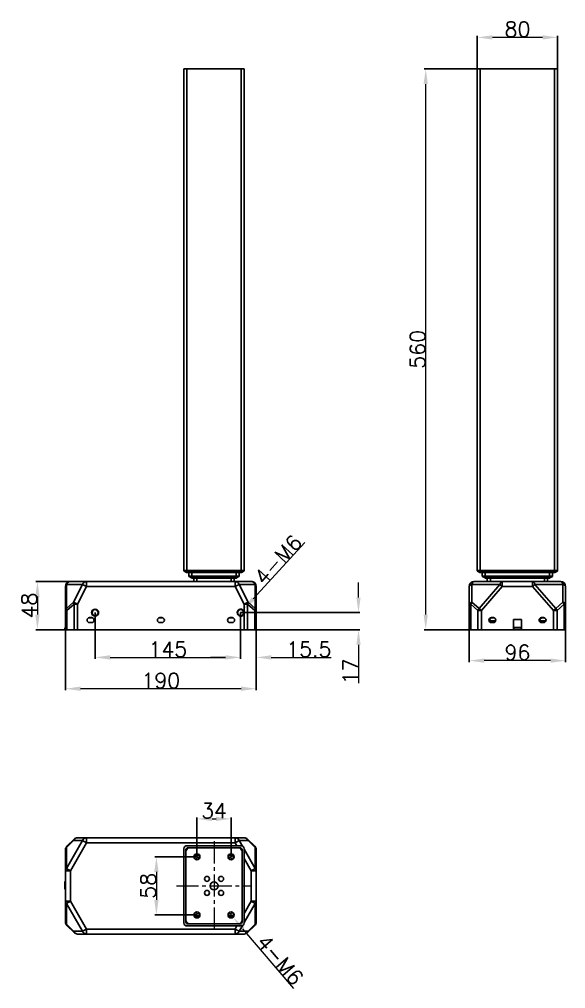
# Model space of a CAD drawing. Extents: x -843 to 161, y 112 to 1680.
# Drawn here: x -843 to -299, y 112 to 1079 of the extents above; entities that cross this region are included whole.
import ezdxf

# ---------------------------------------------------------------- set-up
doc = ezdxf.new("R2010")
doc.units = 0
doc.header["$LTSCALE"] = 23.1
doc.header["$PDMODE"] = 3
doc.header["$PDSIZE"] = 0.3125
doc.linetypes.add('CENTER2', pattern=[28.575, 19.05, -3.175, 3.175, -3.175])
doc.layers.get('0').update_dxf_attribs({"linetype": 'CONTINUOUS'})
doc.layers.get('Defpoints').update_dxf_attribs({"linetype": 'CONTINUOUS'})
for name, color, linetype in [('3中心线层', 1, 'CENTER2'), ('PRT0003_1_1_DXF_CONTINUOUS_LINE', 7, 'CONTINUOUS'), ('PRT0004_1_1_DXF_CONTINUOUS_LINE', 7, 'CONTINUOUS'), ('PRT0005_1_1_DXF_CONTINUOUS_LINE', 7, 'CONTINUOUS'), ('PRT0006_1_1_DXF_CONTINUOUS_LINE', 7, 'CONTINUOUS'), ('PRT0007_1_1_DXF_CONTINUOUS_LINE', 7, 'CONTINUOUS'), ('PRT0008_1_1_DXF_CONTINUOUS_LINE', 7, 'CONTINUOUS'), ('PRT1225_1_1_DXF_CONTINUOUS_LINE', 7, 'CONTINUOUS'), ('PRT1228_1_1_DXF_CONTINUOUS_LINE', 7, 'CONTINUOUS')]:
    doc.layers.add(name, color=color, linetype=linetype)
doc.styles.get("Standard").update_dxf_attribs({"font": 'romans.shx', "height": 15})
doc.dimstyles.get("Standard").update_dxf_attribs({"dimtxt": 15, "dimasz": 15, "dimexe": 1.5, "dimexo": 0, "dimtad": 1, "dimdsep": 46, "dimtxsty": 'Standard', "dimblk": '_ARROW_FILLED', "dimcen": 0.09, "dimadec": 0, "dimazin": 2, "dimtol": 1, "dimtp": 0.01, "dimtm": 0.01, "dimtfac": 1, "dimtofl": 0, "dimtmove": 0, "dimatfit": 3, "dimldrblk": '_ARROW_FILLED', "dimfxl": 1, "dimtolj": 1, "dimlwd": 15, "dimarcsym": 0})

# ---------------------------------------------------------------- blocks, each defined once
blk = doc.blocks.new('_ARROW_FILLED')
at = {"color": 0, "linetype": 'ByBlock'}
blk.add_solid([(0, 0), (-1, 0.143), (-1, -0.143)], dxfattribs=at)
blk = doc.blocks.new('*D17')
at = {"color": 0, "lineweight": -2}
for p, q in [((-395.17, 491.65), (-395.17, 437.77)), ((-299.17, 491.65), (-299.17, 437.77))]:
    blk.add_line(p, q, dxfattribs=at)
at = {"color": 0, "linetype": 'ByBlock', "lineweight": 15}
blk.add_line((-314.17, 439.27), (-380.17, 439.27), dxfattribs=at)
at = {"layer": 'Defpoints', "color": 0}
for p in [(-395.17, 491.65), (-299.17, 491.65), (-395.17, 439.27)]:
    blk.add_point(p, dxfattribs=at)
at = {"color": 0, "lineweight": 15, "xscale": 15, "yscale": 15, "zscale": 15, "rotation": 180}
blk.add_blockref('_ARROW_FILLED', (-395.17, 439.27), dxfattribs=at)
at = {"color": 0, "lineweight": 15, "xscale": 15, "yscale": 15, "zscale": 15}
blk.add_blockref('_ARROW_FILLED', (-299.17, 439.27), dxfattribs=at)
at = {"color": 0, "lineweight": 15, "insert": (-347.17, 447.39), "char_height": 15, "attachment_point": 5}
blk.add_mtext('\\A1;96', dxfattribs=at)
blk = doc.blocks.new('*D22')
at = {"color": 0, "lineweight": -2}
for p, q in [((-357.64, 1029.15), (-440.04, 1029.15)), ((-357.64, 470.15), (-440.04, 470.15))]:
    blk.add_line(p, q, dxfattribs=at)
at = {"color": 0, "linetype": 'ByBlock', "lineweight": 15}
blk.add_line((-438.54, 485.15), (-438.54, 1014.15), dxfattribs=at)
at = {"layer": 'Defpoints', "color": 0}
for p in [(-438.54, 1029.15), (-357.64, 1029.15), (-357.64, 470.15)]:
    blk.add_point(p, dxfattribs=at)
at = {"color": 0, "lineweight": 15, "xscale": 15, "yscale": 15, "zscale": 15}
for p, rotation in [((-438.54, 1029.15), 90), ((-438.54, 470.15), 270)]:
    blk.add_blockref('_ARROW_FILLED', p, dxfattribs=dict(at, rotation=rotation))
at = {"color": 0, "lineweight": 15, "insert": (-446.67, 749.65), "char_height": 15, "attachment_point": 5, "rotation": 90}
blk.add_mtext('\\A1;560', dxfattribs=at)
blk = doc.blocks.new('*D29')
at = {"color": 0, "lineweight": -2}
for p, q in [((-716.9, 518.15), (-826.99, 518.15)), ((-716.9, 470.15), (-826.99, 470.15))]:
    blk.add_line(p, q, dxfattribs=at)
at = {"color": 0, "linetype": 'ByBlock', "lineweight": 15}
blk.add_line((-825.49, 503.15), (-825.49, 485.15), dxfattribs=at)
at = {"layer": 'Defpoints', "color": 0}
for p in [(-716.9, 518.15), (-825.49, 470.15), (-716.9, 470.15)]:
    blk.add_point(p, dxfattribs=at)
at = {"color": 0, "lineweight": 15, "xscale": 15, "yscale": 15, "zscale": 15}
for p, rotation in [((-825.49, 518.15), 90), ((-825.49, 470.15), 270)]:
    blk.add_blockref('_ARROW_FILLED', p, dxfattribs=dict(at, rotation=rotation))
at = {"color": 0, "lineweight": 15, "insert": (-833.61, 494.15), "char_height": 15, "attachment_point": 5, "rotation": 90}
blk.add_mtext('\\A1;48', dxfattribs=at)
blk = doc.blocks.new('*D30')
at = {"color": 0, "lineweight": -2}
for p, q in [((-797.5, 482.63), (-797.5, 409.8)), ((-607.5, 482.63), (-607.5, 409.8))]:
    blk.add_line(p, q, dxfattribs=at)
at = {"color": 0, "linetype": 'ByBlock', "lineweight": 15}
blk.add_line((-622.5, 411.3), (-782.5, 411.3), dxfattribs=at)
at = {"layer": 'Defpoints', "color": 0}
for p in [(-797.5, 482.63), (-607.5, 482.63), (-797.5, 411.3)]:
    blk.add_point(p, dxfattribs=at)
at = {"color": 0, "lineweight": 15, "xscale": 15, "yscale": 15, "zscale": 15}
for p, rotation in [((-797.5, 411.3), 180), ((-607.5, 411.3), 360)]:
    blk.add_blockref('_ARROW_FILLED', p, dxfattribs=dict(at, rotation=rotation))
at = {"color": 0, "lineweight": 15, "insert": (-702.5, 419.43), "char_height": 15, "attachment_point": 5}
blk.add_mtext('\\A1;190', dxfattribs=at)
blk = doc.blocks.new('*D31')
at = {"color": 0, "lineweight": -2}
for p, q in [((-768, 487.15), (-768, 441.01)), ((-623, 487.15), (-623, 441.01))]:
    blk.add_line(p, q, dxfattribs=at)
at = {"color": 0, "linetype": 'ByBlock', "lineweight": 15}
blk.add_line((-753, 442.51), (-638, 442.51), dxfattribs=at)
at = {"layer": 'Defpoints', "color": 0}
for p in [(-768, 487.15), (-623, 487.15), (-623, 442.51)]:
    blk.add_point(p, dxfattribs=at)
at = {"color": 0, "lineweight": 15, "xscale": 15, "yscale": 15, "zscale": 15, "rotation": 180}
blk.add_blockref('_ARROW_FILLED', (-768, 442.51), dxfattribs=at)
at = {"color": 0, "lineweight": 15, "xscale": 15, "yscale": 15, "zscale": 15}
blk.add_blockref('_ARROW_FILLED', (-623, 442.51), dxfattribs=at)
at = {"color": 0, "lineweight": 15, "insert": (-695.5, 450.64), "char_height": 15, "attachment_point": 5}
blk.add_mtext('\\A1;145', dxfattribs=at)
blk = doc.blocks.new('*D32')
at = {"color": 0, "linetype": 'ByBlock', "lineweight": 15}
blk.add_line((-558.88, 556.92), (-610.48, 500.78), dxfattribs=at)
at = {"color": 0, "linetype": 'ByBlock', "lineweight": -2}
for p, q in [((-623.09, 487.15), (-622.91, 487.15)), ((-623, 487.06), (-623, 487.24))]:
    blk.add_line(p, q, dxfattribs=at)
at = {"layer": 'Defpoints', "color": 0}
for p in [(-625.36, 484.58), (-620.63, 489.73)]:
    blk.add_point(p, dxfattribs=at)
at = {"color": 0, "lineweight": 15, "xscale": 15, "yscale": 15, "zscale": 15, "rotation": 227.417064705772}
blk.add_blockref('_ARROW_FILLED', (-620.63, 489.73), dxfattribs=at)
at = {"color": 0, "lineweight": 15, "insert": (-585.59, 539.87), "char_height": 15, "attachment_point": 5, "rotation": 47.41706}
blk.add_mtext('\\A1;4-M6', dxfattribs=at)
blk = doc.blocks.new('*D33')
at = {"color": 0, "lineweight": -2}
for p, q in [((-623, 487.06), (-623, 441.01)), ((-607.5, 487.06), (-607.5, 441.01))]:
    blk.add_line(p, q, dxfattribs=at)
at = {"color": 0, "linetype": 'ByBlock', "lineweight": 15}
for p, q in [((-638, 442.51), (-653, 442.51)), ((-592.5, 442.51), (-532.67, 442.51))]:
    blk.add_line(p, q, dxfattribs=at)
at = {"layer": 'Defpoints', "color": 0}
for p in [(-623, 487.06), (-607.5, 487.06), (-607.5, 442.51)]:
    blk.add_point(p, dxfattribs=at)
at = {"color": 0, "lineweight": 15, "xscale": 15, "yscale": 15, "zscale": 15}
blk.add_blockref('_ARROW_FILLED', (-623, 442.51), dxfattribs=at)
at = {"color": 0, "lineweight": 15, "xscale": 15, "yscale": 15, "zscale": 15, "rotation": 180}
blk.add_blockref('_ARROW_FILLED', (-607.5, 442.51), dxfattribs=at)
at = {"color": 0, "lineweight": 15, "insert": (-555.08, 450.64), "char_height": 15, "attachment_point": 5}
blk.add_mtext('\\A1;15.5', dxfattribs=at)
blk = doc.blocks.new('*D34')
at = {"color": 0, "linetype": 'ByBlock', "lineweight": 15}
for p, q in [((-505.57, 502.15), (-505.57, 517.15)), ((-505.57, 455.15), (-505.57, 416.76))]:
    blk.add_line(p, q, dxfattribs=at)
at = {"color": 0, "lineweight": -2}
for p, q in [((-623, 487.15), (-504.07, 487.15)), ((-623, 470.15), (-504.07, 470.15))]:
    blk.add_line(p, q, dxfattribs=at)
at = {"layer": 'Defpoints', "color": 0}
for p in [(-623, 487.15), (-623, 470.15), (-505.57, 470.15)]:
    blk.add_point(p, dxfattribs=at)
at = {"color": 0, "lineweight": 15, "xscale": 15, "yscale": 15, "zscale": 15}
for p, rotation in [((-505.57, 487.15), 270), ((-505.57, 470.15), 90)]:
    blk.add_blockref('_ARROW_FILLED', p, dxfattribs=dict(at, rotation=rotation))
at = {"color": 0, "lineweight": 15, "insert": (-513.7, 428.46), "char_height": 15, "attachment_point": 5, "rotation": 90}
blk.add_mtext('\\A1;17', dxfattribs=at)
blk = doc.blocks.new('*D35')
at = {"color": 0, "lineweight": -2}
for p, q in [((-666.5, 243.73), (-708.42, 243.73)), ((-666.5, 185.73), (-708.42, 185.73))]:
    blk.add_line(p, q, dxfattribs=at)
at = {"color": 0, "linetype": 'ByBlock', "lineweight": 15}
blk.add_line((-706.92, 228.73), (-706.92, 200.73), dxfattribs=at)
at = {"layer": 'Defpoints', "color": 0}
for p in [(-666.5, 243.73), (-706.92, 185.73), (-666.5, 185.73)]:
    blk.add_point(p, dxfattribs=at)
at = {"color": 0, "lineweight": 15, "xscale": 15, "yscale": 15, "zscale": 15}
for p, rotation in [((-706.92, 243.73), 90), ((-706.92, 185.73), 270)]:
    blk.add_blockref('_ARROW_FILLED', p, dxfattribs=dict(at, rotation=rotation))
at = {"color": 0, "lineweight": 15, "insert": (-715.05, 214.73), "char_height": 15, "attachment_point": 5, "rotation": 90}
blk.add_mtext('\\A1;58', dxfattribs=at)
blk = doc.blocks.new('*D36')
at = {"color": 0, "lineweight": -2}
for p, q in [((-666.5, 243.73), (-666.5, 283.02)), ((-632.5, 243.73), (-632.5, 283.02))]:
    blk.add_line(p, q, dxfattribs=at)
at = {"color": 0, "linetype": 'ByBlock', "lineweight": 15}
blk.add_line((-651.5, 281.52), (-647.5, 281.52), dxfattribs=at)
at = {"layer": 'Defpoints', "color": 0}
for p in [(-632.5, 281.52), (-666.5, 243.73), (-632.5, 243.73)]:
    blk.add_point(p, dxfattribs=at)
at = {"color": 0, "lineweight": 15, "xscale": 15, "yscale": 15, "zscale": 15, "rotation": 180}
blk.add_blockref('_ARROW_FILLED', (-666.5, 281.52), dxfattribs=at)
at = {"color": 0, "lineweight": 15, "xscale": 15, "yscale": 15, "zscale": 15}
blk.add_blockref('_ARROW_FILLED', (-632.5, 281.52), dxfattribs=at)
at = {"color": 0, "lineweight": 15, "insert": (-649.5, 289.65), "char_height": 15, "attachment_point": 5}
blk.add_mtext('\\A1;34', dxfattribs=at)
blk = doc.blocks.new('*D37')
at = {"color": 0, "linetype": 'ByBlock', "lineweight": -2}
for p, q in [((-632.59, 185.73), (-632.41, 185.73)), ((-632.5, 185.64), (-632.5, 185.82))]:
    blk.add_line(p, q, dxfattribs=at)
at = {"color": 0, "linetype": 'ByBlock', "lineweight": 15}
blk.add_line((-569.98, 112.31), (-620.83, 172.03), dxfattribs=at)
at = {"layer": 'Defpoints', "color": 0}
for p in [(-634.44, 188.02), (-630.55, 183.45)]:
    blk.add_point(p, dxfattribs=at)
at = {"color": 0, "lineweight": 15, "xscale": 15, "yscale": 15, "zscale": 15, "rotation": 130.4091055768884}
blk.add_blockref('_ARROW_FILLED', (-630.55, 183.45), dxfattribs=at)
at = {"color": 0, "lineweight": 15, "insert": (-583.65, 140.89), "char_height": 15, "attachment_point": 5, "rotation": 310.40911}
blk.add_mtext('\\A1;{4-M6}', dxfattribs=at)
blk = doc.blocks.new('*D74')
at = {"color": 0, "lineweight": -2}
for p, q in [((-387.17, 1003.67), (-387.17, 1062.12)), ((-307.17, 1003.67), (-307.17, 1062.12))]:
    blk.add_line(p, q, dxfattribs=at)
at = {"color": 0, "linetype": 'ByBlock', "lineweight": 15}
blk.add_line((-322.17, 1060.62), (-372.17, 1060.62), dxfattribs=at)
at = {"layer": 'Defpoints', "color": 0}
for p in [(-387.17, 1060.62), (-387.17, 1003.67), (-307.17, 1003.67)]:
    blk.add_point(p, dxfattribs=at)
at = {"color": 0, "lineweight": 15, "xscale": 15, "yscale": 15, "zscale": 15, "rotation": 180}
blk.add_blockref('_ARROW_FILLED', (-387.17, 1060.62), dxfattribs=at)
at = {"color": 0, "lineweight": 15, "xscale": 15, "yscale": 15, "zscale": 15}
blk.add_blockref('_ARROW_FILLED', (-307.17, 1060.62), dxfattribs=at)
at = {"color": 0, "lineweight": 15, "insert": (-347.17, 1068.74), "char_height": 15, "attachment_point": 5}
blk.add_mtext('\\A1;80', dxfattribs=at)

msp = doc.modelspace()

# ---------------------------------------------------------------- linework, layer by layer
at = {"layer": '3中心线层', "lineweight": 15, "ltscale": 0.05}
for p, q in [((-649.496, 259.167), (-649.496, 169.049)), ((-686.855, 214.733), (-612.496, 214.733))]:
    msp.add_line(p, q, dxfattribs=at)
at = {"layer": 'PRT0003_1_1_DXF_CONTINUOUS_LINE', "color": 7, "linetype": 'Continuous', "lineweight": 30}
for p, q in [((-679.496, 529.155), (-619.496, 529.155)), ((-679.496, 529.155), (-679.496, 528.833)), ((-619.496, 528.833), (-679.496, 528.833)), ((-679.339, 528.569), (-619.652, 528.569)), ((-679.339, 528.569), (-676.813, 527.191)), ((-622.178, 527.191), (-676.813, 527.191)), ((-622.322, 527.155), (-676.669, 527.155)), ((-676.496, 527.155), (-676.496, 529.155)), ((-622.496, 529.155), (-622.496, 527.155)), ((-622.178, 527.191), (-619.652, 528.569)), ((-619.496, 528.833), (-619.496, 529.155)), ((-307.174, 529.155), (-387.174, 529.155)), ((-387.174, 528.833), (-387.174, 529.155)), ((-387.174, 528.833), (-307.174, 528.833)), ((-307.33, 528.569), (-387.017, 528.569)), ((-384.491, 527.191), (-387.017, 528.569)), ((-384.491, 527.191), (-309.857, 527.191)), ((-384.347, 527.155), (-310, 527.155)), ((-384.174, 529.155), (-384.174, 527.155)), ((-310.174, 527.155), (-310.174, 529.155)), ((-307.33, 528.569), (-309.857, 527.191)), ((-307.174, 529.155), (-307.174, 528.833))]:
    msp.add_line(p, q, dxfattribs=at)
for centre, start, end in [((-679.196, 528.833), 180, 241.38954), ((-676.669, 527.455), 241.38954, 270), ((-622.322, 527.455), 270, 298.61046), ((-619.796, 528.833), 298.61046, 0), ((-386.874, 528.833), 180, 241.38954), ((-384.347, 527.455), 241.38954, 270), ((-310, 527.455), 270, 298.61046), ((-307.474, 528.833), 298.61046, 0)]:
    msp.add_arc(centre, 0.3, start, end, dxfattribs=at)
at = {"layer": 'PRT0004_1_1_DXF_CONTINUOUS_LINE', "color": 7, "linetype": 'Continuous', "lineweight": 30}
for p, q in [((-674.496, 527.155), (-674.496, 523.655)), ((-624.496, 523.655), (-674.496, 523.655)), ((-671.496, 523.655), (-671.496, 527.155)), ((-627.496, 527.155), (-627.496, 523.655)), ((-624.496, 523.655), (-624.496, 527.155)), ((-382.174, 523.655), (-382.174, 527.155)), ((-382.174, 523.655), (-312.174, 523.655)), ((-379.174, 527.155), (-379.174, 523.655)), ((-315.174, 523.655), (-315.174, 527.155)), ((-312.174, 527.155), (-312.174, 523.655))]:
    msp.add_line(p, q, dxfattribs=at)
at = {"layer": 'PRT0005_1_1_DXF_CONTINUOUS_LINE', "color": 7, "linetype": 'Continuous', "lineweight": 30}
for p, q in [((-674.496, 523.655), (-624.496, 523.655)), ((-674.496, 523.655), (-674.496, 523.333)), ((-624.496, 523.333), (-674.496, 523.333)), ((-674.339, 523.069), (-624.652, 523.069)), ((-674.339, 523.069), (-671.813, 521.691)), ((-671.496, 521.655), (-671.496, 523.655)), ((-627.496, 523.655), (-627.496, 521.655)), ((-627.178, 521.691), (-624.652, 523.069)), ((-624.496, 523.333), (-624.496, 523.655)), ((-312.174, 523.655), (-382.174, 523.655)), ((-382.174, 523.333), (-382.174, 523.655)), ((-382.174, 523.333), (-312.174, 523.333)), ((-312.33, 523.069), (-382.017, 523.069)), ((-379.491, 521.691), (-382.017, 523.069)), ((-379.174, 523.655), (-379.174, 521.655)), ((-315.174, 521.655), (-315.174, 523.655)), ((-312.33, 523.069), (-314.857, 521.691)), ((-312.174, 523.655), (-312.174, 523.333)), ((-627.178, 521.691), (-671.813, 521.691)), ((-627.322, 521.655), (-671.669, 521.655)), ((-379.491, 521.691), (-314.857, 521.691)), ((-379.347, 521.655), (-315, 521.655)), ((-668.496, 245.233), (-668.496, 245.533)), ((-667.796, 245.533), (-668.496, 245.533)), ((-663.903, 245.233), (-668.496, 245.233)), ((-667.796, 246.333), (-667.496, 246.033)), ((-667.796, 246.333), (-667.796, 245.533)), ((-665.008, 246.333), (-667.796, 246.333)), ((-667.796, 245.533), (-667.496, 245.233)), ((-667.496, 245.233), (-667.496, 246.033)), ((-667.496, 246.033), (-664.576, 246.033)), ((-666.996, 245.233), (-666.996, 246.033)), ((-630.496, 245.233), (-635.087, 245.233)), ((-634.414, 246.033), (-631.496, 246.033)), ((-631.196, 246.333), (-633.983, 246.333)), ((-631.996, 246.033), (-631.996, 245.233)), ((-631.196, 246.333), (-631.496, 246.033)), ((-631.496, 246.033), (-631.496, 245.233)), ((-631.196, 245.533), (-631.496, 245.233)), ((-631.196, 245.533), (-631.196, 246.333)), ((-630.492, 245.533), (-631.196, 245.533)), ((-630.496, 245.533), (-630.496, 245.233)), ((-668.499, 183.933), (-667.796, 183.933)), ((-668.496, 183.933), (-668.496, 184.233)), ((-663.904, 184.233), (-668.496, 184.233)), ((-667.796, 183.933), (-667.496, 184.233)), ((-667.796, 183.933), (-667.796, 183.133)), ((-667.496, 183.433), (-667.496, 184.233)), ((-666.996, 183.433), (-666.996, 184.233)), ((-630.496, 184.233), (-635.088, 184.233)), ((-631.996, 184.233), (-631.996, 183.433)), ((-631.496, 184.233), (-631.496, 183.433)), ((-631.196, 183.933), (-631.496, 184.233)), ((-631.196, 183.133), (-631.196, 183.933)), ((-631.196, 183.933), (-630.492, 183.933)), ((-630.496, 184.233), (-630.496, 183.933)), ((-667.796, 183.133), (-667.496, 183.433)), ((-667.796, 183.133), (-665.008, 183.133)), ((-664.577, 183.433), (-667.496, 183.433)), ((-631.496, 183.433), (-634.415, 183.433)), ((-633.983, 183.133), (-631.196, 183.133)), ((-631.196, 183.133), (-631.496, 183.433))]:
    msp.add_line(p, q, dxfattribs=at)
for points in [[(-667.688, 246.226), (-667.652, 246.19), (-667.622, 246.159)], [(-667.688, 245.425), (-667.653, 245.39), (-667.622, 245.359)], [(-667.555, 246.092), (-667.528, 246.065), (-667.508, 246.046), (-667.497, 246.036), (-667.496, 246.033)], [(-667.555, 245.293), (-667.527, 245.266), (-667.508, 245.246), (-667.498, 245.235), (-667.496, 245.233)], [(-631.436, 246.093), (-631.464, 246.066), (-631.483, 246.046), (-631.493, 246.035), (-631.496, 246.033)], [(-631.436, 245.293), (-631.463, 245.265), (-631.483, 245.246), (-631.494, 245.236), (-631.496, 245.233)], [(-631.303, 246.225), (-631.338, 246.19), (-631.37, 246.159)], [(-631.303, 245.426), (-631.339, 245.39), (-631.37, 245.359)], [(-667.688, 184.041), (-667.652, 184.076), (-667.622, 184.107)], [(-667.555, 184.174), (-667.528, 184.202), (-667.508, 184.221), (-667.497, 184.23), (-667.496, 184.233)], [(-631.436, 184.174), (-631.464, 184.201), (-631.483, 184.221), (-631.493, 184.231), (-631.496, 184.233)], [(-631.303, 184.041), (-631.338, 184.077), (-631.369, 184.107)], [(-667.688, 183.241), (-667.653, 183.277), (-667.622, 183.307)], [(-667.555, 183.374), (-667.527, 183.401), (-667.508, 183.421), (-667.498, 183.431), (-667.496, 183.433)], [(-631.436, 183.374), (-631.463, 183.402), (-631.483, 183.421), (-631.494, 183.43), (-631.496, 183.433)], [(-631.303, 183.241), (-631.339, 183.276), (-631.37, 183.307)]]:
    msp.add_lwpolyline(points, dxfattribs=at)
for centre, radius, start, end in [((-674.196, 523.333), 0.3, 180, 241.38954), ((-624.796, 523.333), 0.3, 298.61046, 0), ((-381.874, 523.333), 0.3, 180, 241.38954), ((-312.474, 523.333), 0.3, 298.61046, 0), ((-671.669, 521.955), 0.3, 241.38954, 270), ((-627.322, 521.955), 0.3, 270, 298.61046), ((-379.347, 521.955), 0.3, 241.38954, 270), ((-315, 521.955), 0.3, 270, 298.61046), ((-668.496, 243.733), 1.5, 90, 117.240194), ((-668.496, 243.733), 1.8, 90.005862, 104.116674), ((-630.496, 243.733), 1.5, 62.811478, 90), ((-630.496, 243.733), 1.8, 75.834716, 89.887134), ((-668.496, 185.733), 1.5, 242.811478, 270), ((-668.496, 185.733), 1.8, 255.834349, 269.876919), ((-630.496, 185.733), 1.5, 270, 297.240194), ((-630.496, 185.733), 1.8, 270.122428, 284.120755)]:
    msp.add_arc(centre, radius, start, end, dxfattribs=at)
at = {"layer": 'PRT0006_1_1_DXF_CONTINUOUS_LINE', "color": 7, "linetype": 'Continuous', "lineweight": 30}
for centre, radius in [((-666.496, 243.733), 3), ((-632.496, 243.733), 3), ((-656.496, 221.733), 2.5), ((-642.496, 221.733), 2.5), ((-649.496, 214.733), 4), ((-656.496, 207.733), 2.5), ((-642.496, 207.733), 2.5), ((-666.496, 185.733), 3), ((-632.496, 185.733), 3)]:
    msp.add_circle(centre, radius, dxfattribs=at)
for centre, start, end in [((-673.496, 248.733), 109.354936, 180), ((-625.496, 248.733), 19.354936, 90), ((-673.496, 180.733), 199.354936, 270), ((-625.496, 180.733), 289.354936, 0)]:
    msp.add_arc(centre, 4, start, end, dxfattribs=at)
at = {"layer": 'PRT0007_1_1_DXF_CONTINUOUS_LINE', "color": 7, "linetype": 'Continuous', "lineweight": 30}
for p, q in [((-669.496, 521.655), (-669.496, 518.155)), ((-666.496, 518.155), (-666.496, 521.655)), ((-632.496, 521.655), (-632.496, 518.155)), ((-629.496, 518.155), (-629.496, 521.655)), ((-377.174, 518.155), (-377.174, 521.655)), ((-374.174, 521.655), (-374.174, 518.155)), ((-320.174, 518.155), (-320.174, 521.655)), ((-317.174, 521.655), (-317.174, 518.155)), ((-663.671, 244.733), (-666.496, 244.733)), ((-665.496, 242.733), (-663.67, 242.733)), ((-632.496, 244.733), (-635.321, 244.733)), ((-635.32, 242.733), (-633.496, 242.733)), ((-666.496, 184.733), (-663.67, 184.733)), ((-663.671, 186.733), (-665.496, 186.733)), ((-633.496, 186.733), (-635.321, 186.733)), ((-635.32, 184.733), (-632.496, 184.733))]:
    msp.add_line(p, q, dxfattribs=at)
for centre, radius, start, end in [((-666.496, 241.733), 3, 90, 160.551851), ((-665.496, 240.733), 2, 90, 175.014317), ((-633.496, 240.733), 2, 4.993552, 90), ((-632.496, 241.733), 3, 19.421584, 90), ((-666.496, 187.733), 3, 199.421584, 270), ((-665.496, 188.733), 2, 184.993552, 270), ((-633.496, 188.733), 2, 270, 355.014317), ((-632.496, 187.733), 3, 270, 340.551851)]:
    msp.add_arc(centre, radius, start, end, dxfattribs=at)
at = {"layer": 'PRT0008_1_1_DXF_CONTINUOUS_LINE', "color": 7, "linetype": 'Continuous', "lineweight": 30}
for p, q in [((-679.496, 1029.155), (-679.496, 529.155)), ((-679.496, 1029.155), (-619.496, 1029.155)), ((-676.496, 529.155), (-676.496, 1029.155)), ((-622.496, 1029.155), (-622.496, 529.155)), ((-619.496, 529.155), (-619.496, 1029.155)), ((-387.174, 529.155), (-387.174, 1029.155)), ((-307.174, 1029.155), (-387.174, 1029.155)), ((-384.174, 1029.155), (-384.174, 529.155)), ((-310.174, 529.155), (-310.174, 1029.155)), ((-307.174, 1029.155), (-307.174, 529.155)), ((-619.496, 529.155), (-679.496, 529.155)), ((-387.174, 529.155), (-307.174, 529.155)), ((-679.496, 251.733), (-679.496, 177.733)), ((-622.496, 254.733), (-676.496, 254.733)), ((-675.496, 252.733), (-623.496, 252.733)), ((-619.496, 251.733), (-619.496, 177.733)), ((-677.496, 178.733), (-677.496, 250.733)), ((-621.496, 250.733), (-621.496, 178.733)), ((-676.496, 174.733), (-622.496, 174.733)), ((-623.496, 176.733), (-675.496, 176.733))]:
    msp.add_line(p, q, dxfattribs=at)
for centre, radius, start, end in [((-676.496, 251.733), 3, 90, 180), ((-675.496, 250.733), 2, 90, 180), ((-623.496, 250.733), 2, 0, 90), ((-622.496, 251.733), 3, 0, 90), ((-676.496, 177.733), 3, 180, 270), ((-675.496, 178.733), 2, 180, 270), ((-623.496, 178.733), 2, 270, 0), ((-622.496, 177.733), 3, 270, 0)]:
    msp.add_arc(centre, radius, start, end, dxfattribs=at)
at = {"layer": 'PRT1225_1_1_DXF_CONTINUOUS_LINE', "color": 7, "linetype": 'Continuous', "lineweight": 30}
for p, q in [((-797.496, 470.155), (-797.496, 513.155)), ((-780.557, 515.146), (-796.478, 515.146)), ((-796.478, 515.146), (-796.478, 491.385)), ((-612.496, 518.155), (-792.496, 518.155)), ((-780.557, 515.146), (-789.407, 497.446)), ((-776.575, 513.155), (-785.424, 495.455)), ((-780.557, 515.146), (-776.575, 513.155)), ((-776.575, 513.155), (-776.575, 518.155)), ((-776.575, 513.155), (-628.416, 513.155)), ((-628.416, 518.155), (-628.416, 513.155)), ((-628.416, 513.155), (-624.434, 515.146)), ((-619.567, 495.455), (-628.416, 513.155)), ((-608.513, 515.146), (-624.434, 515.146)), ((-615.584, 497.446), (-624.434, 515.146)), ((-608.513, 491.385), (-608.513, 515.146)), ((-607.496, 470.155), (-607.496, 513.155)), ((-395.174, 470.155), (-395.174, 513.155)), ((-392.449, 515.146), (-364.588, 515.146)), ((-392.449, 515.146), (-392.449, 497.446)), ((-390.174, 518.155), (-304.174, 518.155)), ((-364.588, 515.146), (-385.378, 491.385)), ((-383.103, 489.394), (-362.312, 513.155)), ((-362.312, 513.155), (-364.588, 515.146)), ((-362.312, 518.155), (-362.312, 513.155)), ((-332.035, 513.155), (-362.312, 513.155)), ((-332.035, 513.155), (-332.035, 518.155)), ((-329.76, 515.146), (-332.035, 513.155)), ((-332.035, 513.155), (-311.245, 489.394)), ((-329.76, 515.146), (-301.898, 515.146)), ((-329.76, 515.146), (-308.969, 491.385)), ((-301.898, 515.146), (-301.898, 497.446)), ((-299.174, 470.155), (-299.174, 513.155)), ((-796.478, 491.385), (-789.407, 497.446)), ((-788.96, 495.455), (-796.031, 489.394)), ((-785.424, 495.455), (-789.407, 497.446)), ((-788.96, 495.455), (-785.424, 495.455)), ((-788.96, 495.455), (-788.96, 470.155)), ((-785.424, 470.155), (-785.424, 495.455)), ((-615.584, 497.446), (-619.567, 495.455)), ((-619.567, 495.455), (-616.031, 495.455)), ((-619.567, 495.455), (-619.567, 487.856)), ((-616.031, 470.155), (-616.031, 495.455)), ((-608.96, 489.394), (-616.031, 495.455)), ((-615.584, 497.446), (-608.513, 491.385)), ((-393.709, 495.455), (-395.174, 495.455)), ((-393.709, 495.455), (-386.638, 489.394)), ((-393.709, 495.455), (-393.709, 470.155)), ((-385.378, 491.385), (-392.449, 497.446)), ((-301.898, 497.446), (-308.969, 491.385)), ((-307.709, 489.394), (-300.638, 495.455)), ((-299.174, 495.455), (-300.638, 495.455)), ((-300.638, 470.155), (-300.638, 495.455)), ((-797.496, 489.394), (-796.031, 489.394)), ((-796.031, 470.155), (-796.031, 489.394)), ((-619.567, 487.856), (-620.056, 487.756)), ((-620.056, 486.553), (-619.567, 486.453)), ((-619.996, 487.155), (-619.488, 487.155)), ((-619.567, 486.453), (-619.567, 470.155)), ((-608.96, 489.394), (-607.496, 489.394)), ((-608.96, 489.394), (-608.96, 470.155)), ((-383.103, 489.394), (-386.638, 489.394)), ((-386.638, 470.155), (-386.638, 489.394)), ((-385.378, 491.385), (-383.103, 489.394)), ((-383.103, 489.394), (-383.103, 470.155)), ((-311.245, 489.394), (-308.969, 491.385)), ((-307.709, 489.394), (-311.245, 489.394)), ((-311.245, 470.155), (-311.245, 489.394)), ((-307.709, 489.394), (-307.709, 470.155)), ((-773.496, 482.155), (-771.496, 482.155)), ((-771.496, 477.155), (-773.496, 477.155)), ((-703.496, 482.155), (-701.496, 482.155)), ((-701.496, 477.155), (-703.496, 477.155)), ((-633.496, 482.155), (-631.496, 482.155)), ((-631.496, 477.155), (-633.496, 477.155)), ((-373.174, 482.155), (-371.174, 482.155)), ((-371.174, 477.155), (-373.174, 477.155)), ((-351.174, 480.155), (-343.174, 480.155)), ((-351.174, 480.155), (-351.174, 470.155)), ((-343.174, 480.155), (-343.174, 470.155)), ((-323.174, 482.155), (-321.174, 482.155)), ((-321.174, 477.155), (-323.174, 477.155)), ((-607.496, 470.155), (-797.496, 470.155)), ((-395.174, 470.155), (-350.403, 470.155)), ((-350.403, 470.155), (-299.174, 470.155)), ((-796.031, 254.198), (-788.96, 261.269)), ((-619.567, 262.733), (-785.424, 262.733)), ((-776.575, 257.733), (-776.575, 262.733)), ((-628.416, 262.733), (-628.416, 257.733)), ((-616.031, 261.269), (-608.96, 254.198)), ((-789.407, 260.009), (-796.478, 252.938)), ((-796.478, 232.147), (-780.557, 260.009)), ((-796.478, 232.147), (-796.478, 252.938)), ((-776.575, 257.733), (-792.496, 229.872)), ((-780.557, 260.009), (-789.407, 260.009)), ((-780.557, 260.009), (-776.575, 257.733)), ((-776.575, 257.733), (-628.416, 257.733)), ((-628.416, 257.733), (-624.434, 260.009)), ((-626.702, 254.733), (-628.416, 257.733)), ((-624.434, 260.009), (-621.263, 254.459)), ((-615.584, 260.009), (-624.434, 260.009)), ((-619.496, 251.366), (-608.513, 232.147)), ((-608.513, 252.938), (-615.584, 260.009)), ((-608.513, 252.938), (-608.513, 232.147)), ((-797.496, 178.804), (-797.496, 250.662)), ((-612.496, 229.872), (-619.496, 242.122)), ((-607.496, 178.804), (-607.496, 250.662)), ((-792.496, 229.872), (-796.478, 232.147)), ((-608.513, 232.147), (-612.496, 229.872)), ((-797.496, 229.872), (-792.496, 229.872)), ((-792.496, 199.595), (-792.496, 229.872)), ((-612.496, 229.872), (-612.496, 199.595)), ((-612.496, 229.872), (-607.496, 229.872)), ((-792.496, 199.595), (-797.496, 199.595)), ((-796.478, 197.319), (-792.496, 199.595)), ((-780.557, 169.458), (-796.478, 197.319)), ((-796.478, 197.319), (-796.478, 176.529)), ((-792.496, 199.595), (-776.575, 171.733)), ((-619.496, 187.345), (-612.496, 199.595)), ((-608.513, 197.319), (-619.496, 178.1)), ((-612.496, 199.595), (-608.513, 197.319)), ((-607.496, 199.595), (-612.496, 199.595)), ((-608.513, 176.529), (-608.513, 197.319)), ((-796.478, 176.529), (-789.407, 169.458)), ((-788.96, 168.198), (-796.031, 175.269)), ((-628.416, 171.733), (-626.702, 174.733)), ((-621.263, 175.007), (-624.434, 169.458)), ((-608.96, 175.269), (-616.031, 168.198)), ((-615.584, 169.458), (-608.513, 176.529)), ((-780.557, 169.458), (-789.407, 169.458)), ((-619.567, 166.733), (-785.424, 166.733)), ((-776.575, 171.733), (-780.557, 169.458)), ((-628.416, 171.733), (-776.575, 171.733)), ((-776.575, 166.733), (-776.575, 171.733)), ((-628.416, 171.733), (-628.416, 166.733)), ((-624.434, 169.458), (-628.416, 171.733)), ((-615.584, 169.458), (-624.434, 169.458))]:
    msp.add_line(p, q, dxfattribs=at)
for centre, radius in [((-767.996, 487.155), 3.5), ((-767.996, 487.155), 3), ((-622.996, 487.155), 3)]:
    msp.add_circle(centre, radius, dxfattribs=at)
for centre, radius, start, end in [((-792.496, 513.155), 5, 90, 180), ((-792.492, 514.342), 3.812, 90.053898, 104.209997), ((-612.496, 513.155), 5, 0, 90), ((-612.499, 514.342), 3.812, 75.790003, 89.946103), ((-390.174, 513.155), 5, 90, 180), ((-304.174, 513.155), 5, 0, 90), ((-622.996, 487.155), 3.5, 11.56586, 348.434135), ((-622.662, 487.153), 3.175, 0.035459, 12.805948), ((-622.662, 487.157), 3.175, 347.193883, 359.964408), ((-773.496, 479.655), 2.5, 90, 270), ((-771.496, 479.655), 2.5, 270, 90), ((-703.496, 479.655), 2.5, 90, 270), ((-701.496, 479.655), 2.5, 270, 90), ((-633.496, 479.655), 2.5, 90, 270), ((-631.496, 479.655), 2.5, 270, 90), ((-373.174, 479.655), 2.5, 90, 270), ((-371.174, 479.655), 2.5, 270, 90), ((-323.174, 479.655), 2.5, 90, 270), ((-321.174, 479.655), 2.5, 270, 90), ((-784.763, 257.89), 5.104, 143.52913, 155.477204), ((-785.424, 257.733), 5, 90, 135), ((-619.567, 257.733), 5, 45, 90.000003), ((-620.039, 258.023), 4.873, 36.545843, 38.980999), ((-620.228, 257.89), 5.104, 24.522799, 36.470873), ((-792.496, 250.662), 5, 135, 180), ((-612.496, 250.662), 5, 360, 45), ((-792.496, 178.804), 5, 180, 225), ((-612.496, 178.804), 5, 315, 0), ((-784.763, 171.576), 5.104, 204.522796, 216.47087), ((-785.424, 171.733), 5, 225, 270), ((-619.567, 171.733), 5, 270, 315), ((-620.039, 171.444), 4.873, 321.019001, 323.45416), ((-620.228, 171.576), 5.104, 323.52913, 335.477203)]:
    msp.add_arc(centre, radius, start, end, dxfattribs=at)
for points, knots in [([(-797.496, 513.155), (-797.496, 513.515), (-797.292, 514.286), (-796.782, 514.882), (-796.478, 515.146)], [0, 0, 0, 0, 0.4727664, 1, 1, 1, 1]), ([(-796.478, 515.146), (-796.215, 515.843), (-795.418, 517.11), (-794.104, 517.867), (-793.428, 518.038)], [0, 0, 0, 0, 0.5161865, 1, 1, 1, 1]), ([(-776.575, 518.155), (-776.995, 518.155), (-777.852, 518.009), (-779.011, 517.378), (-779.958, 516.399), (-780.393, 515.581), (-780.557, 515.146)], [0, 0, 0, 0, 0.2381705, 0.4822982, 0.7361194, 1, 1, 1, 1]), ([(-624.434, 515.146), (-624.598, 515.581), (-625.033, 516.399), (-625.98, 517.378), (-627.139, 518.009), (-627.996, 518.155), (-628.416, 518.155)], [0, 0, 0, 0, 0.2638806, 0.5177018, 0.7618295, 1, 1, 1, 1]), ([(-611.563, 518.038), (-610.887, 517.867), (-609.573, 517.11), (-608.776, 515.843), (-608.513, 515.146)], [0, 0, 0, 0, 0.4838135, 1, 1, 1, 1]), ([(-608.513, 515.146), (-608.209, 514.882), (-607.7, 514.286), (-607.496, 513.515), (-607.496, 513.155)], [0, 0, 0, 0, 0.5272336, 1, 1, 1, 1]), ([(-392.449, 515.146), (-392.831, 515.058), (-393.526, 514.85), (-394.404, 514.395), (-395.006, 513.84), (-395.174, 513.366), (-395.174, 513.155)], [0, 0, 0, 0, 0.3281451, 0.6039747, 0.8228457, 1, 1, 1, 1]), ([(-390.174, 518.155), (-390.42, 518.155), (-390.968, 517.973), (-391.615, 517.305), (-392.132, 516.333), (-392.359, 515.565), (-392.449, 515.146)], [0, 0, 0, 0, 0.1842292, 0.4061968, 0.6798754, 1, 1, 1, 1]), ([(-364.588, 515.146), (-364.513, 515.491), (-364.33, 516.138), (-363.853, 517.181), (-363.29, 517.841), (-362.845, 518.038)], [0, 0, 0, 0, 0.3060441, 0.5780335, 1, 1, 1, 1]), ([(-362.845, 518.038), (-362.802, 518.057), (-362.632, 518.123), (-362.448, 518.155), (-362.312, 518.155)], [0, 0, 0, 0, 0.2580525, 1, 1, 1, 1]), ([(-332.035, 518.155), (-331.788, 518.155), (-331.241, 517.973), (-330.593, 517.305), (-330.076, 516.332), (-329.85, 515.565), (-329.76, 515.146)], [0, 0, 0, 0, 0.1843187, 0.4063802, 0.6800915, 1, 1, 1, 1]), ([(-301.898, 515.146), (-301.988, 515.565), (-302.215, 516.333), (-302.732, 517.305), (-303.38, 517.973), (-303.927, 518.155), (-304.174, 518.155)], [0, 0, 0, 0, 0.3201246, 0.5938031, 0.8157708, 1, 1, 1, 1]), ([(-299.174, 513.155), (-299.174, 513.366), (-299.341, 513.84), (-299.943, 514.395), (-300.822, 514.85), (-301.516, 515.058), (-301.898, 515.146)], [0, 0, 0, 0, 0.1771543, 0.3960253, 0.6718549, 1, 1, 1, 1]), ([(-789.407, 497.446), (-789.408, 497.289), (-789.367, 496.606), (-789.167, 495.938), (-788.96, 495.455)], [0, 0, 0, 0, 0.2305439, 1, 1, 1, 1]), ([(-616.031, 495.455), (-615.959, 495.624), (-615.716, 496.262), (-615.581, 496.948), (-615.584, 497.446)], [0, 0, 0, 0, 0.2696215, 1, 1, 1, 1]), ([(-395.174, 495.455), (-395.174, 495.667), (-395.006, 496.141), (-394.404, 496.696), (-393.526, 497.151), (-392.831, 497.359), (-392.449, 497.446)], [0, 0, 0, 0, 0.1771543, 0.3960253, 0.6718549, 1, 1, 1, 1]), ([(-392.449, 497.446), (-392.581, 497.294), (-393.073, 496.68), (-393.479, 495.993), (-393.709, 495.455)], [0, 0, 0, 0, 0.2559827, 1, 1, 1, 1]), ([(-300.638, 495.455), (-300.713, 495.631), (-301.054, 496.341), (-301.508, 496.995), (-301.898, 497.446)], [0, 0, 0, 0, 0.2424664, 1, 1, 1, 1]), ([(-301.898, 497.446), (-301.516, 497.359), (-300.822, 497.151), (-299.943, 496.696), (-299.341, 496.141), (-299.174, 495.667), (-299.174, 495.455)], [0, 0, 0, 0, 0.3281451, 0.6039747, 0.8228457, 1, 1, 1, 1]), ([(-796.478, 491.385), (-796.782, 491.122), (-797.291, 490.526), (-797.496, 489.755), (-797.496, 489.394)], [0, 0, 0, 0, 0.5271687, 1, 1, 1, 1]), ([(-796.031, 489.394), (-796.104, 489.563), (-796.346, 490.201), (-796.481, 490.887), (-796.478, 491.385)], [0, 0, 0, 0, 0.2696217, 1, 1, 1, 1]), ([(-608.513, 491.385), (-608.512, 491.228), (-608.553, 490.545), (-608.753, 489.877), (-608.96, 489.394)], [0, 0, 0, 0, 0.2305436, 1, 1, 1, 1]), ([(-607.496, 489.394), (-607.496, 489.755), (-607.7, 490.526), (-608.209, 491.122), (-608.513, 491.385)], [0, 0, 0, 0, 0.4728313, 1, 1, 1, 1]), ([(-386.638, 489.394), (-386.563, 489.57), (-386.222, 490.28), (-385.768, 490.934), (-385.378, 491.385)], [0, 0, 0, 0, 0.2424667, 1, 1, 1, 1]), ([(-308.969, 491.385), (-308.838, 491.233), (-308.345, 490.619), (-307.94, 489.932), (-307.709, 489.394)], [0, 0, 0, 0, 0.2559824, 1, 1, 1, 1]), ([(-788.96, 261.269), (-789.11, 261.118), (-789.353, 260.712), (-789.408, 260.251), (-789.407, 260.009)], [0, 0, 0, 0, 0.4679803, 1, 1, 1, 1]), ([(-788.867, 260.924), (-788.463, 261.47), (-787.429, 262.391), (-786.078, 262.733), (-785.424, 262.733)], [0, 0, 0, 0, 0.5097232, 1, 1, 1, 1]), ([(-776.575, 262.733), (-776.984, 262.733), (-777.814, 262.604), (-778.954, 262.042), (-779.91, 261.159), (-780.373, 260.41), (-780.557, 260.009)], [0, 0, 0, 0, 0.2414303, 0.4870456, 0.7396844, 1, 1, 1, 1]), ([(-624.434, 260.009), (-624.618, 260.41), (-625.081, 261.159), (-626.037, 262.042), (-627.177, 262.604), (-628.007, 262.733), (-628.416, 262.733)], [0, 0, 0, 0, 0.2603156, 0.5129544, 0.7585697, 1, 1, 1, 1]), ([(-619.567, 262.733), (-618.945, 262.733), (-617.664, 262.426), (-616.656, 261.589), (-616.25, 261.088)], [0, 0, 0, 0, 0.4910431, 1, 1, 1, 1]), ([(-615.584, 260.009), (-615.583, 260.251), (-615.638, 260.712), (-615.881, 261.118), (-616.031, 261.269)], [0, 0, 0, 0, 0.5320197, 1, 1, 1, 1]), ([(-797.496, 250.662), (-797.496, 251.072), (-797.303, 251.928), (-796.789, 252.629), (-796.478, 252.938)], [0, 0, 0, 0, 0.4831646, 1, 1, 1, 1]), ([(-796.478, 252.938), (-796.48, 253.18), (-796.424, 253.641), (-796.182, 254.047), (-796.031, 254.198)], [0, 0, 0, 0, 0.5320191, 1, 1, 1, 1]), ([(-608.96, 254.198), (-608.81, 254.047), (-608.567, 253.641), (-608.512, 253.18), (-608.513, 252.938)], [0, 0, 0, 0, 0.4679809, 1, 1, 1, 1]), ([(-608.513, 252.938), (-608.202, 252.629), (-607.689, 251.928), (-607.496, 251.072), (-607.496, 250.662)], [0, 0, 0, 0, 0.5168354, 1, 1, 1, 1]), ([(-796.478, 232.147), (-796.789, 231.839), (-797.303, 231.137), (-797.496, 230.281), (-797.496, 229.872)], [0, 0, 0, 0, 0.5169422, 1, 1, 1, 1]), ([(-607.496, 229.872), (-607.496, 230.281), (-607.688, 231.137), (-608.202, 231.839), (-608.513, 232.147)], [0, 0, 0, 0, 0.4830995, 1, 1, 1, 1]), ([(-797.496, 199.595), (-797.496, 199.185), (-797.303, 198.329), (-796.789, 197.628), (-796.478, 197.319)], [0, 0, 0, 0, 0.4831002, 1, 1, 1, 1]), ([(-608.513, 197.319), (-608.202, 197.628), (-607.688, 198.329), (-607.496, 199.185), (-607.496, 199.595)], [0, 0, 0, 0, 0.5168998, 1, 1, 1, 1]), ([(-796.478, 176.529), (-796.789, 176.837), (-797.303, 177.539), (-797.496, 178.395), (-797.496, 178.804)], [0, 0, 0, 0, 0.5168354, 1, 1, 1, 1]), ([(-796.031, 175.269), (-796.182, 175.419), (-796.424, 175.825), (-796.48, 176.287), (-796.478, 176.529)], [0, 0, 0, 0, 0.4679809, 1, 1, 1, 1]), ([(-608.513, 176.529), (-608.512, 176.287), (-608.567, 175.825), (-608.81, 175.419), (-608.96, 175.269)], [0, 0, 0, 0, 0.5320191, 1, 1, 1, 1]), ([(-607.496, 178.804), (-607.496, 178.395), (-607.689, 177.539), (-608.202, 176.837), (-608.513, 176.529)], [0, 0, 0, 0, 0.4831646, 1, 1, 1, 1]), ([(-789.407, 169.458), (-789.408, 169.216), (-789.353, 168.754), (-789.11, 168.348), (-788.96, 168.198)], [0, 0, 0, 0, 0.5320197, 1, 1, 1, 1]), ([(-785.424, 166.733), (-786.078, 166.733), (-787.429, 167.076), (-788.463, 167.996), (-788.867, 168.542)], [0, 0, 0, 0, 0.4902768, 1, 1, 1, 1]), ([(-780.557, 169.458), (-780.373, 169.057), (-779.91, 168.308), (-778.954, 167.425), (-777.814, 166.862), (-776.984, 166.733), (-776.575, 166.733)], [0, 0, 0, 0, 0.2603156, 0.5129544, 0.7585697, 1, 1, 1, 1]), ([(-628.416, 166.733), (-628.007, 166.733), (-627.177, 166.862), (-626.037, 167.425), (-625.081, 168.308), (-624.618, 169.057), (-624.434, 169.458)], [0, 0, 0, 0, 0.2414303, 0.4870456, 0.7396844, 1, 1, 1, 1]), ([(-616.25, 168.379), (-616.656, 167.878), (-617.664, 167.041), (-618.945, 166.733), (-619.567, 166.733)], [0, 0, 0, 0, 0.5089569, 1, 1, 1, 1]), ([(-616.031, 168.198), (-615.881, 168.348), (-615.638, 168.754), (-615.583, 169.216), (-615.584, 169.458)], [0, 0, 0, 0, 0.4679803, 1, 1, 1, 1])]:
    msp.add_open_spline(points, degree=3, knots=knots, dxfattribs=at)
at = {"layer": 'PRT1228_1_1_DXF_CONTINUOUS_LINE', "color": 7, "linetype": 'Continuous', "lineweight": 30}
for p, q in [((-774.335, 482.005), (-770.656, 482.005)), ((-704.335, 482.005), (-700.656, 482.005)), ((-634.335, 482.005), (-630.656, 482.005)), ((-368.807, 478.855), (-374.914, 478.855)), ((-370.334, 482.005), (-374.013, 482.005)), ((-372.639, 481.858), (-370.682, 481.858)), ((-370.682, 481.858), (-370.652, 481.856)), ((-318.807, 478.855), (-324.914, 478.855)), ((-320.334, 482.005), (-324.013, 482.005)), ((-322.639, 481.858), (-320.682, 481.858)), ((-320.682, 481.858), (-320.652, 481.856)), ((-798.13, 472.155), (-797.496, 472.155)), ((-798.13, 470.155), (-798.13, 472.155)), ((-609.746, 470.155), (-798.13, 470.155)), ((-343.174, 472.205), (-351.174, 472.205)), ((-350.895, 472.01), (-343.395, 472.01)), ((-350.895, 470.16), (-350.895, 472.01)), ((-343.395, 472.01), (-343.395, 470.16)), ((-798.13, 211.504), (-798.112, 219.004)), ((-798.112, 219.004), (-797.496, 219.002)), ((-798.13, 211.504), (-797.496, 211.502))]:
    msp.add_line(p, q, dxfattribs=at)
for centre, radius, start, end in [((-372.659, 479.508), 2.348, 90.451739, 180.078193), ((-372.653, 479.522), 2.368, 251.480805, 269.928656), ((-322.659, 479.508), 2.348, 90.451739, 180.078193), ((-322.653, 479.522), 2.368, 251.480805, 269.928656)]:
    msp.add_arc(centre, radius, start, end, dxfattribs=at)
for centre in [(-372.657, 479.505), (-322.657, 479.505)]:
    msp.add_ellipse(centre, major_axis=(-1.662, 1.664), ratio=0.9983844, start_param=0.7867119, end_param=1.0669617, dxfattribs=at)
for points, knots in [([(-373.405, 477.277), (-373.76, 477.397), (-374.422, 477.815), (-374.81, 478.495), (-374.914, 478.855)], [0, 0, 0, 0, 0.4999176, 1, 1, 1, 1]), ([(-370.652, 481.856), (-370.563, 481.856), (-370.213, 481.832), (-369.869, 481.733), (-369.634, 481.619)], [0, 0, 0, 0, 0.2540025, 1, 1, 1, 1]), ([(-323.405, 477.277), (-323.76, 477.397), (-324.422, 477.815), (-324.81, 478.495), (-324.914, 478.855)], [0, 0, 0, 0, 0.4999176, 1, 1, 1, 1]), ([(-320.652, 481.856), (-320.563, 481.856), (-320.213, 481.832), (-319.869, 481.733), (-319.634, 481.619)], [0, 0, 0, 0, 0.2540056, 1, 1, 1, 1])]:
    msp.add_open_spline(points, degree=3, knots=knots, dxfattribs=at)
for points in [[(-372.639, 481.858), (-372.652, 481.858), (-372.664, 481.859), (-372.677, 481.858)], [(-322.639, 481.858), (-322.652, 481.858), (-322.665, 481.859), (-322.678, 481.858)]]:
    msp.add_open_spline(points, degree=3, dxfattribs=at)

# ---------------------------------------------------------------- dimensions: what is measured, and where the dimension line sits
at = {"lineweight": 15}
for base, p1, p2, override, picture, middle in [((-387.174, 1060.618), (-307.174, 1003.674), (-387.174, 1003.674), {"dimpost": '<>', "dimblk": '_ARROW_FILLED', "dimtol": 0}, '*D74', (-347.174, 1068.743)), ((-395.174, 439.266), (-299.174, 491.655), (-395.174, 491.655), {"dimgap": 0.625, "dimtad": 1, "dimjust": 0, "dimdec": 2, "dimlfac": 1, "dimpost": '<>', "dimse1": 0, "dimse2": 0, "dimsd1": 0, "dimsd2": 0, "dimtol": 0, "dimlim": 0, "dimtofl": 0}, '*D17', (-347.174, 447.391)), ((-632.496, 281.521), (-666.496, 243.733), (-632.496, 243.733), {"dimpost": '<>', "dimblk": '_ARROW_FILLED', "dimtol": 0}, '*D36', (-649.496, 289.646))]:
    dim = msp.add_linear_dim(base=base, p1=p1, p2=p2, dimstyle='Standard', override=override, dxfattribs=at)
    dim.commit()
    dim.dimension.update_dxf_attribs({"geometry": picture, "text_midpoint": middle})
dim = msp.add_linear_dim(base=(-438.543, 1029.155), p1=(-357.64, 470.155), p2=(-357.64, 1029.155), angle=90, text='560', dimstyle='Standard', override={"dimgap": 0.625, "dimtad": 1, "dimjust": 0, "dimdec": 2, "dimlfac": 1, "dimpost": '<>', "dimblk": '_ARROW_FILLED', "dimse1": 0, "dimse2": 0, "dimsd1": 0, "dimsd2": 0, "dimtol": 0, "dimlim": 0, "dimtofl": 0}, dxfattribs=at)
dim.commit()
dim.dimension.update_dxf_attribs({"geometry": '*D22', "text_midpoint": (-446.668, 749.655)})
for p1, p2, text, override, picture, middle in [((-625.364, 484.578), (-620.627, 489.732), '4-M6', {"dimgap": 0.625, "dimtad": 1, "dimtih": 0, "dimtoh": 0, "dimdec": 2, "dimlfac": 1, "dimpost": '<>', "dimcen": 0.09, "dimse1": 0, "dimse2": 0, "dimsd1": 0, "dimsd2": 0, "dimtol": 0, "dimlim": 0, "dimtp": 0.01, "dimtm": 0.01, "dimtdec": 2, "dimtix": 0, "dimtofl": 0, "dimatfit": 3}, '*D32', (-591.492, 521.435)), ((-634.44, 188.018), (-630.551, 183.449), '{4-M6}', {"dimtxsty": 'Standard'}, '*D37', (-589.836, 135.625))]:
    dim = msp.add_diameter_dim_2p(p1=p1, p2=p2, text=text, dimstyle='Standard', override=override, dxfattribs=at)
    dim.commit()
    dim.dimension.update_dxf_attribs({"geometry": picture, "text_midpoint": middle, "dimtype": 163})
for base, p1, p2, angle, picture, middle in [((-825.487, 470.155), (-716.898, 518.155), (-716.898, 470.155), 90, '*D29', (-833.612, 494.155)), ((-505.572, 470.155), (-622.996, 487.155), (-622.996, 470.155), 90, '*D34', (-513.697, 428.458)), ((-622.996, 442.512), (-767.996, 487.155), (-622.996, 487.155), 180, '*D31', (-695.496, 450.637)), ((-607.496, 442.512), (-622.996, 487.065), (-607.496, 487.065), 180, '*D33', (-555.085, 450.637)), ((-797.496, 411.303), (-607.496, 482.63), (-797.496, 482.63), 180, '*D30', (-702.496, 419.428)), ((-706.921, 185.733), (-666.496, 243.733), (-666.496, 185.733), 90, '*D35', (-715.046, 214.733))]:
    dim = msp.add_linear_dim(base=base, p1=p1, p2=p2, angle=angle, dimstyle='Standard', override={"dimpost": '<>', "dimblk": '_ARROW_FILLED', "dimtol": 0}, dxfattribs=at)
    dim.commit()
    dim.dimension.update_dxf_attribs({"geometry": picture, "text_midpoint": middle})

doc.saveas('drawing.dxf')
